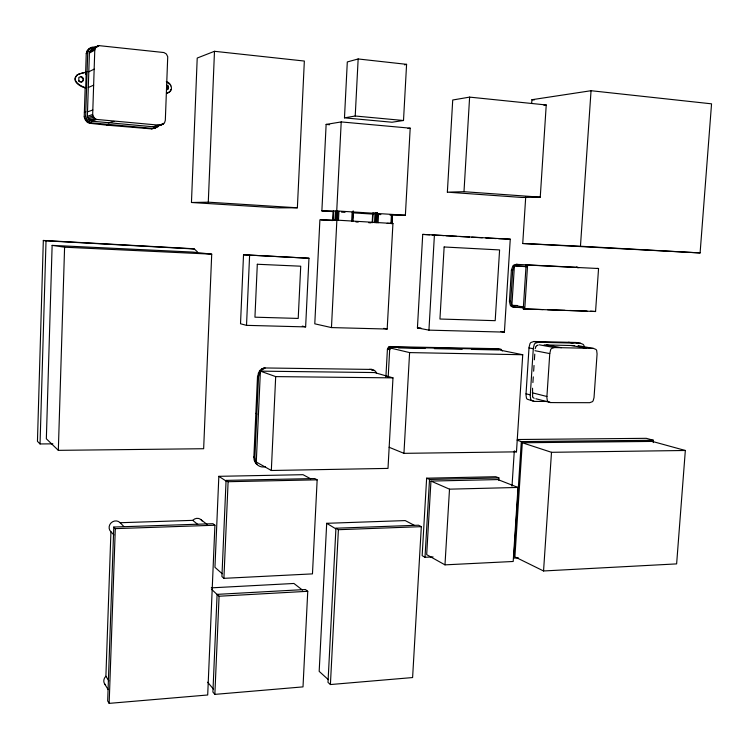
<?xml version="1.0" encoding="UTF-8"?>
<svg xmlns="http://www.w3.org/2000/svg" width="749" height="749" viewBox="0 0 749 749"><rect width="100%" height="100%" fill="white"/><g stroke="black" fill="none" stroke-linecap="round" stroke-linejoin="round"><path stroke-width="1.12" d="M197.558 252.01L194.347 248.986L190.152 248.556L43.33 240.457L37.45 441.32L40.043 443.951L52.851 443.839M40.043 443.951L46.026 240.813L43.33 240.457M52.13 245.372L46.344 438.774L58.328 450.346L203.653 448.726L211.714 254.164L192.877 252.085L52.13 245.372L64.592 247.198L211.714 254.164M58.328 450.346L64.592 247.198M578.958 267.711L578.35 267.505A6.469 5.561 -82.6 0 0 577.61 267.374L516.286 264.35L513.889 265.034A4.588 4.026 -83.2 0 0 512.85 265.97L511.389 270.174L509.423 301.529L510.359 305.349A4.569 4.017 -81 0 0 511.267 306.36L512.887 307.118A6.563 5.758 -81.1 0 0 513.655 307.24L524.281 307.745M516.286 264.35L517.596 264.453L515.19 265.137A4.597 4.035 -83.2 0 0 514.16 266.073L512.691 270.286L510.724 301.697L511.661 305.526A4.578 4.017 -81 0 0 512.569 306.538L514.189 307.305A6.572 5.767 -81.1 0 0 514.956 307.427M159.574 124.98L157.459 127.227L151.523 128.884L106.695 125.139L89.505 123.267L87.886 122.564L85.526 120.346L84.225 116.844L85.152 87.979L86.584 87.343M96.78 47.318C92.417 45.914 86.762 48.825 86.247 53.582L85.648 72.335L87.09 71.614M85.77 74.479L85.845 72.241L84.291 72.634M155.474 128.051L153.264 128.472L90.957 122.817L86.959 119.877L85.658 116.367L87.699 52.758L88.532 50.155L90.629 47.88M87.371 116.292L89.403 53.076C90.161 48.685 95.376 47.075 99.008 45.633L163.909 52.542L166.362 53.984L167.729 56.718L165.323 120.308C164.696 126.075 157.281 125.486 153.114 126.768L91.312 121.132L88.345 118.913L87.371 116.292L92.679 114.503L94.777 50.071L95.376 48.133L97.014 46.326M108.858 680.907L105.899 676.253L110.936 531.762A6.451 6.011 -38.9 0 1 110.964 523.017A6.451 6.011 -38.9 0 1 119.859 522.456L123.894 526.566M113.782 527.043L107.678 700.933L109.157 703.367L207.698 694.988L214.916 525.236L212.95 523.701L113.782 527.043L115.309 528.635L109.157 703.367M191.454 202.502L197.212 58.047L214.486 51.297L304.347 61.044L297.372 207.791L277.308 207.866L191.454 202.502L208.288 202.183L297.372 207.791M208.288 202.183L214.486 51.297M310.695 478.817L303.008 474.688L218.839 476.327L214.954 567.33L222.2 573.725M217.107 594.369L212.913 692.057L214.86 694.379L303.008 686.88L307.755 591.298L305.414 589.51L217.107 594.369L219.083 596.232L307.755 591.298M214.86 694.379L219.083 596.232M226.076 480.39L221.919 576.561L223.914 578.34L312.464 573.884L317.155 479.828L314.758 478.555L226.076 480.39L228.108 481.71L317.155 479.828M223.914 578.34L228.108 481.71M243.528 254.782L240.513 323.765L246.515 325.356L305.629 326.901L308.963 258.236L243.528 254.782L308.963 258.236M246.515 325.356L249.604 255.418M265.277 466.674C259.182 468.443 253.602 462.91 253.874 456.946L257.516 376.457L259.557 370.708L261.663 368.976L264.004 367.946L371.972 369.435L375.371 371.12L376.522 372.983M256.383 464.006L254.847 458.257L258.545 376.644L260.615 370.811L265.118 368.012L264.004 367.946M260.399 371.139L256.28 462.011L271.325 470.494L388.001 468.397L392.982 377.871L374.519 372.553L260.399 371.139L275.688 376.607L392.982 377.871M271.325 470.494L275.688 376.607M333.436 211.63L321.873 210.909L326.133 124.409L341.216 121.928L410.19 128.173L405.378 215.244L390.032 215.103M332.79 220.3L333.221 211.209M333.099 220.272L333.558 211.19M334.934 220.309L335.393 211.19M335.917 220.346L336.376 211.209M321.873 210.909L336.732 210.937L341.216 121.928M336.544 220.375L337.003 211.237M331.461 327.585L336.872 220.131L392.935 223.492L387.186 329.045L331.461 327.585L314.786 323.821L319.898 219.803L336.872 220.131M337.303 220.412L337.762 211.274M338.464 220.468L338.923 211.33M344.474 117.865L347.302 61.952L358.153 58.965L406.585 64.339L403.505 120.505L391.98 122.227L344.474 117.865L355.223 116.011L403.505 120.505M414.497 525.424L405.209 520.583L326.695 523.308L319.177 671.366L328.324 679.652M355.223 116.011L358.153 58.965M335.936 528.214L327.996 682.358L330.403 684.549L412.605 677.555L421.322 526.65L418.541 525.208L335.936 528.214L338.398 529.702L421.322 526.65M351.665 221.264L352.133 212.164M352.433 221.311L352.966 211.078M352.461 221.358L352.863 213.418M352.816 221.358L353.331 211.115M330.403 684.549L338.398 529.702M372.197 222.65L372.665 213.671M372.571 222.631L373.114 212.538M374.519 222.678L375.062 212.547M375.539 222.715L376.082 212.566M376.176 222.743L376.71 212.594M376.934 222.781L377.468 212.622M378.086 222.837L378.563 213.811M390.959 223.605L391.446 214.626M391.69 223.661L392.186 214.682M392.027 223.698L392.523 214.71M385.904 376.878L387.42 349.174L389.19 346.637L497.832 348.697L501.184 349.427L502.307 350.972M388.169 377.524L389.686 349.727L391.474 347.171L501.184 349.427M500.398 350.195L522.736 354.736L516.473 451.844L403.945 453.342L409.6 352.592L389.152 347.733M417.427 327.903L422.726 234.4L510.256 239.184L504.405 332.116L428.934 330.14L417.427 327.903L420.91 327.996M428.934 330.14L434.42 234.868M498.768 480.24L498.909 477.937L495.772 476.72L426.64 478.19L422.155 555.674L425.001 557.284L433.062 556.91M425.001 557.284L429.523 479.444L426.64 478.19M447.359 192.156L452.724 100.001L469.614 97.117L546.236 104.972L540.254 197.156L522.137 197.474L447.359 192.156L463.987 191.697L540.254 197.156M430.956 481.073L426.677 554.635L444.981 564.858L513.196 561.478L517.99 487.449L497.907 479.575L430.956 481.073L449.503 489.163L517.99 487.449M463.987 191.697L469.614 97.117M444.981 564.858L449.503 489.163M547.556 401.483L534.262 401.408L527.305 399.236A4.054 3.52 -75.2 0 1 526.472 398.131L525.967 394.76L529.047 347.293L530.011 343.566A4.063 3.548 -78.3 0 1 530.994 342.471L533.831 341.497L541.471 341.638L575.99 342.48L578.612 343.566M523.972 306.968L511.895 305.33L514.404 265.792L525.995 266.354M531.706 103.184L531.93 99.711L591.045 90.713L711.55 103.83L700.1 252.928L522.736 243.5L525.704 197.118M523.279 308.897L526.107 264.959L598.554 268.526L595.567 311.509L523.279 308.897L542.988 309.571M512.016 486.204L514.273 451.198M524.749 309.103L527.586 265.071L526.107 264.959M517.119 440.215L521.313 441.582L513.777 558.108L518.42 557.883M522.296 442.762L514.9 556.881L543.549 570.972L676.628 563.894L685.335 450.486L652.36 441.423L522.296 442.762L551.498 452.302L685.335 450.486M534.262 401.408L531.547 400.359A4.073 3.539 -75.2 0 1 530.723 399.245L530.217 395.856L533.325 348.116L534.299 344.362A4.091 3.558 -78.3 0 1 535.282 343.257L538.128 342.274L545.815 342.424L580.484 343.257L583.115 344.353A4.035 3.455 -78.5 0 1 583.911 345.476L584.36 347.19M549.766 353.584L550.712 349.511A3.811 3.296 -78.1 0 1 551.62 348.491L554.26 347.573L561.366 347.695L593.489 348.416L595.923 349.427A3.754 3.202 -78.3 0 1 596.663 350.466L597.075 353.931L594.023 397.635L593.161 400.734A3.736 3.183 -75.8 0 1 592.272 401.745L589.706 402.69L557.677 402.625L550.599 402.569L548.09 401.595A3.792 3.277 -75.3 0 1 547.322 400.565L546.864 397.41L549.766 353.584L534.983 350.71M532.642 396.764L532.539 388.235M532.904 382.552L533.279 376.869M533.653 371.186L534.018 365.493M534.393 359.81L534.767 354.127M543.549 570.972L551.498 452.302M522.736 243.5L580.456 246.234L591.045 90.713M653.24 442.593L653.418 440.272L646.275 438.324L517.344 439.513M85.339 87.895C79.946 86.753 70.387 80.265 77.4 74.928M83.373 72.859L86.21 72.054L85.704 87.736C80.695 86.247 71.473 81.323 76.932 75.275M166.306 81.669C171.905 82.802 173.834 91.528 167.43 92.979M81.678 81.875L82.952 80.723L83.148 78.963L80.826 76.623L82.53 77.241L83.514 78.795L83.317 80.555L81.678 81.875L79.909 81.884L78.486 80.733L80.265 81.716L82.034 81.707M535.189 348.697L535.704 347.105M167.963 85.826L167.626 89.262L168.6 87.474L167.963 85.826L166.475 84.927M170.912 89.524L170.51 90.563M170.229 91.013L169.049 92.127M105.899 676.253L105.618 676.487A6.498 5.777 -38.8 0 0 105.59 685.026M154.959 126.422L157.356 125.186M77.044 75.106L77.924 74.61M166.662 89.955L168.094 89.103M89.159 48.722L92.005 47.281M88.176 49.565L89.637 48.722M87.071 50.988L88.532 50.155M86.528 52.065L87.979 51.241M91.603 49.397L98.072 45.867M90.91 49.996L96.312 46.934M94.477 48.208L99.008 45.633M89.992 51.175L95.376 48.133M86.247 53.582L87.699 52.758M89.627 51.915L94.992 48.891M89.403 53.076L94.777 50.071M169.021 92.277L166.793 93.222M77.568 74.788L78.486 74.32M537.202 345.448L538.175 345.036M88.803 71.782L94.149 69.142M88.298 87.502L93.634 85.171M78.13 74.497L79.104 74.057M153.723 128.463L155.689 127.648M80.826 76.623L78.851 77.419L78.832 80.564M78.748 74.235L79.769 73.805M84.375 112.219L85.807 111.713M87.511 111.863L92.829 109.991M166.578 93.307L167.252 93.073M84.225 116.844L85.658 116.367M79.413 73.982L80.48 73.571M84.637 118.679L86.069 118.202M87.68 117.668L92.988 115.917L94.767 118.379L96.687 119.447L159.537 125.214L161.419 124.858M88.345 118.913L93.662 117.181M85.526 120.346L86.959 119.877M89.431 120.093L94.767 118.379M90.133 120.626L95.479 118.922M86.884 121.806L88.326 121.347M91.312 121.132L96.687 119.447M87.886 122.564L89.328 122.115M89.505 123.267L90.957 122.817M80.124 73.748L81.229 73.346M108.315 122.995L113.979 121.357M106.695 125.139L108.24 124.699M80.873 73.524L82.867 72.906M81.669 73.299L83.738 72.681M90.535 48.123L91.865 47.796M92.651 48.938L93.569 48.713M404.469 64.854L406.585 64.339M161.69 124.128L163.862 123.604M156.616 125.738L163.104 124.165M153.114 126.768L159.537 125.214M151.523 128.884L153.264 128.472M543.943 105.3L546.236 104.972M407.971 128.482L410.19 128.173M211.274 587.853L293.926 583.471L302.577 590.146M115.309 528.635L214.916 525.236M120.074 522.718L192.727 520.358A6.245 5.786 -48.5 0 1 202.136 521.004M429.523 479.444L498.909 477.937M521.313 441.582L653.418 440.272M544.074 344.905L574.623 345.589M409.6 352.592L522.736 354.736M398.431 347.92L425.095 348.463M434.364 348.65L462.189 349.212M471.458 349.399L499.283 349.97M387.167 223.352L392.935 223.492M369.463 369.351L371.972 369.435M511.895 305.33L517.681 305.526M513.655 307.24L515.986 307.324M519.478 307.446L524.131 307.605M547.622 309.73L565.008 310.32M569.643 310.479L587.029 311.069M590.512 311.191L595.567 311.509M371.588 370.128L374.126 370.221M498.619 238.697L510.256 239.184M46.026 240.813L194.347 248.986M422.726 234.4L429.729 234.793M432.061 234.933L443.745 235.589M446.076 235.729L456.59 236.328M460.092 236.525L469.436 237.059M471.767 237.19L482.281 237.789M485.783 237.985L496.287 238.585M580.456 246.234L700.1 252.928M321.068 219.869L332.678 220.562M355.906 221.947L358.228 222.088M368.677 222.706L370.998 222.846M336.732 210.937L405.378 215.244M341.535 212.136L344.999 212.351M353.088 212.856L373.901 214.158M377.374 214.373L380.838 214.588M596.962 268.404L598.554 268.526M577.61 267.374L576.224 267.271A6.46 5.552 -82.7 0 1 576.964 267.402L577.872 267.758M261.663 368.976L262.749 369.051M514.404 265.792L526.556 266.756M511.389 270.174L512.691 270.286M326.133 124.409L329.626 124.727M259.557 370.708L260.615 370.811M531.93 99.711L534.252 99.954M509.442 301.061L510.734 301.229M258.199 373.255L259.238 373.395M578.668 345.785L578.05 345.682L593.489 348.416M575.99 342.48L580.484 343.257M568.528 342.274L572.985 343.051M500.959 331.517L504.405 332.116M571.197 345.504L586.533 348.229M541.471 341.638L545.815 342.424M533.831 341.497L538.128 342.274M257.516 376.457L258.545 376.644M546.405 344.943L561.366 347.695M539.402 344.821L554.26 347.573M529.009 347.911L533.288 348.734M383.788 328.343L387.186 329.045M390.004 346.459L392.289 347.002M302.278 326.115L305.629 326.901M389.19 346.637L391.474 347.171M388.403 347.311L390.678 347.854M387.804 348.182L390.07 348.725M387.42 349.174L389.686 349.727M532.239 392.785L546.92 396.502M526.032 393.787L530.273 394.882M535.863 398.74L550.599 402.569M497.832 348.697L499.227 349.577M514.273 451.095L516.473 451.844M389.124 447.265L403.945 453.342M166.55 82.193L167.804 82.924M534.177 398.299L533.4 397.785A3.717 3.221 -75.4 0 1 532.839 397.129M326.695 523.308L335.655 528.738M218.839 476.327L226.872 481.56M255.849 413.373L256.851 414.075M168.375 83.289L169.349 84.075M201.2 519.815L207.127 524.506M255.531 420.264L256.533 421.06M192.727 520.358L197.708 524.394M255.39 462.62L257.328 464.324M211.705 589.416L218.071 595.418M110.936 531.762L113.914 534.936M207.632 682.199L213.409 689.052M253.874 456.946L254.847 458.257M254.276 460.111L255.25 461.459M104.607 683.884L108.137 689.567M170.435 85.414L170.688 85.91M92.679 114.503L92.988 115.917M535.909 346.721A3.726 3.249 -78.2 0 1 536.808 345.72M257.31 264.257L254.941 317.183L298.214 318.428L300.724 266.204L257.31 264.257M444.138 246.983L439.944 319.027L495.192 320.675L499.592 249.932L444.138 246.983"/></g></svg>
